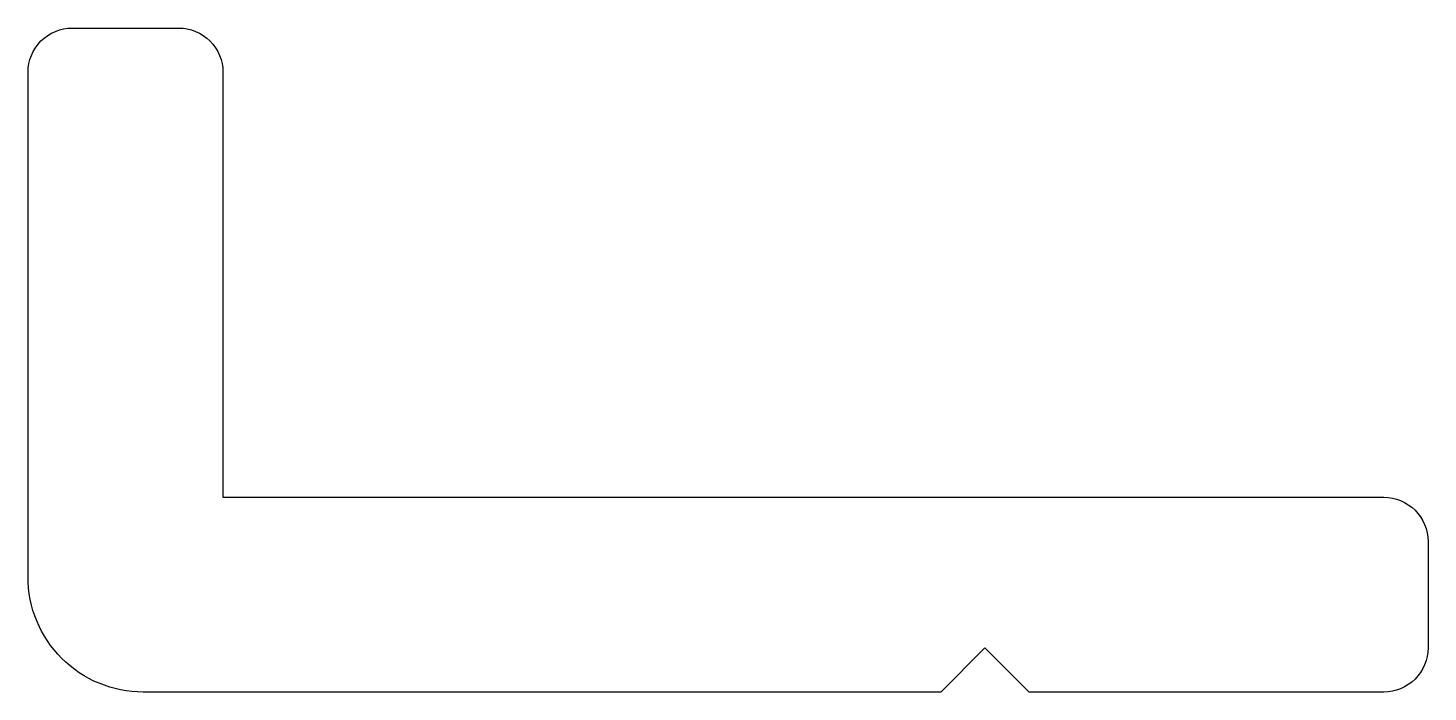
# Model space of a CAD drawing. Extents: x 24.6 to 40.4, y 12 to 19.5.
import ezdxf

# ---------------------------------------------------------------- set-up
doc = ezdxf.new("R2010")
doc.units = 0
doc.layers.get('0').update_dxf_attribs({"linetype": 'CONTINUOUS'})

msp = doc.modelspace()

# ---------------------------------------------------------------- linework, layer by layer
at = {"color": 0}
msp.add_lwpolyline([(25.95, 12.005, -0.414214), (24.65, 13.305), (24.65, 19.005, -0.414214), (25.15, 19.505), (26.35, 19.505, -0.414214), (26.85, 19.005), (26.85, 14.205), (39.95, 14.205, -0.414214), (40.45, 13.705), (40.45, 12.505, -0.414214), (39.95, 12.005), (35.95, 12.005), (35.45, 12.505), (34.95, 12.005)], format="xyb", close=True, dxfattribs=at)

doc.saveas('drawing.dxf')
